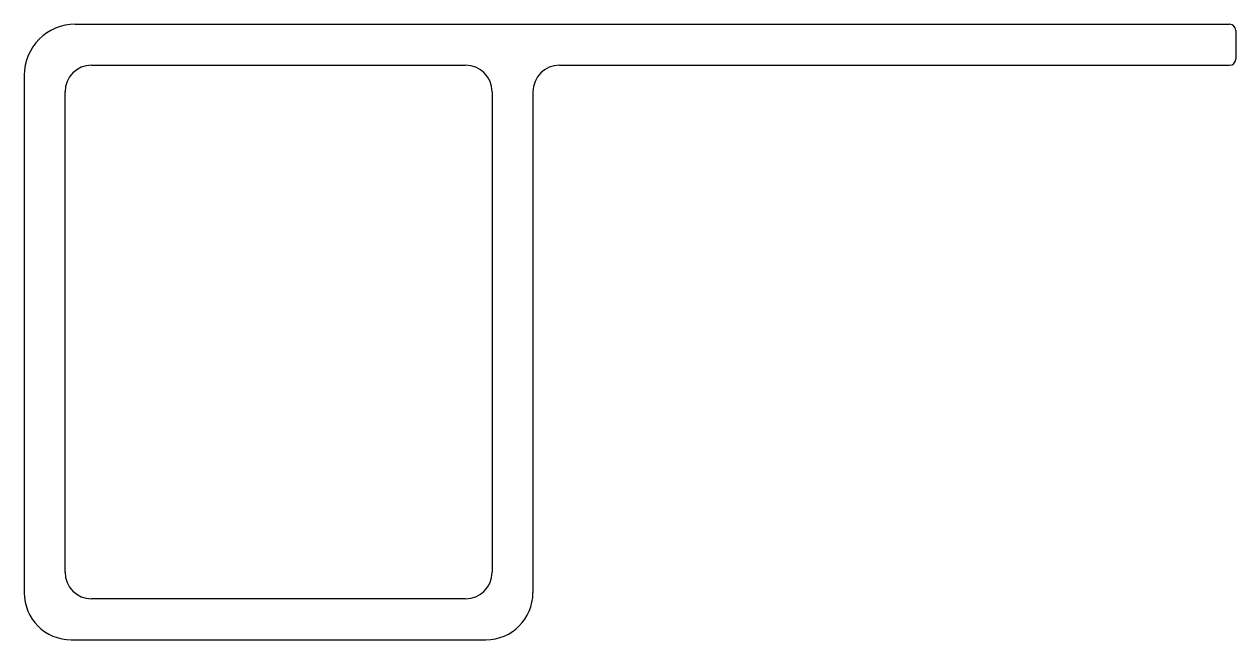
# Model space of a CAD drawing. Extents: x 2092.8 to 2152.1, y 1783.9 to 1814.
import ezdxf

# ---------------------------------------------------------------- set-up
doc = ezdxf.new("R2010")
doc.units = 0
doc.layers.get('0').update_dxf_attribs({"linetype": 'CONTINUOUS'})

msp = doc.modelspace()

# ---------------------------------------------------------------- linework, layer by layer
at = {"color": 0}
for p, q in [((2095.283, 1814.017), (2151.783, 1814.017)), ((2152.083, 1813.717), (2152.083, 1812.317)), ((2096.083, 1812.017), (2114.383, 1812.017)), ((2118.983, 1812.017), (2151.783, 1812.017)), ((2092.783, 1811.517), (2092.783, 1786.217)), ((2094.783, 1787.217), (2094.783, 1810.717)), ((2115.683, 1810.717), (2115.683, 1787.217)), ((2117.683, 1810.717), (2117.683, 1786.217)), ((2114.383, 1785.917), (2096.083, 1785.917)), ((2095.083, 1783.917), (2115.383, 1783.917))]:
    msp.add_line(p, q, dxfattribs=at)
for centre, radius, start, end in [((2095.283, 1811.517), 2.5, 90, 180), ((2151.783, 1813.717), 0.3, 0, 90), ((2151.783, 1812.317), 0.3, 270, 360), ((2096.083, 1810.717), 1.3, 90, 180), ((2114.383, 1810.717), 1.3, 0, 90), ((2118.983, 1810.717), 1.3, 90, 180), ((2096.083, 1787.217), 1.3, 180, 270), ((2114.383, 1787.217), 1.3, 270, 360), ((2095.083, 1786.217), 2.3, 180, 270), ((2115.383, 1786.217), 2.3, 270, 360)]:
    msp.add_arc(centre, radius, start, end, dxfattribs=at)

doc.saveas('drawing.dxf')
